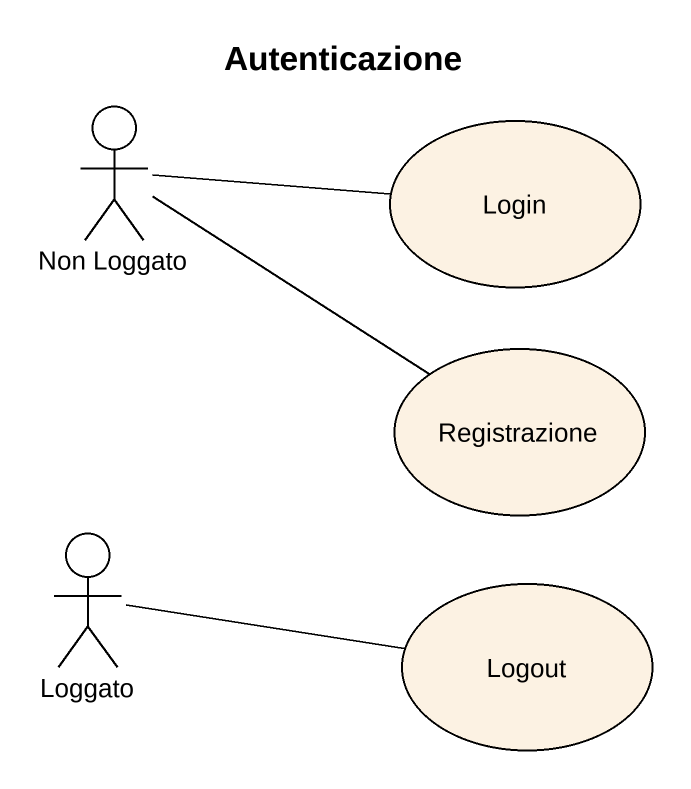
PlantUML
@startuml
title Autenticazione
actor "Non Loggato" as Non_Loggato
usecase Login
usecase Registrazione
actor Loggato
usecase Logout
Non_Loggato -right- Login
Non_Loggato -right- Registrazione
Loggato -right- Logout
@enduml
